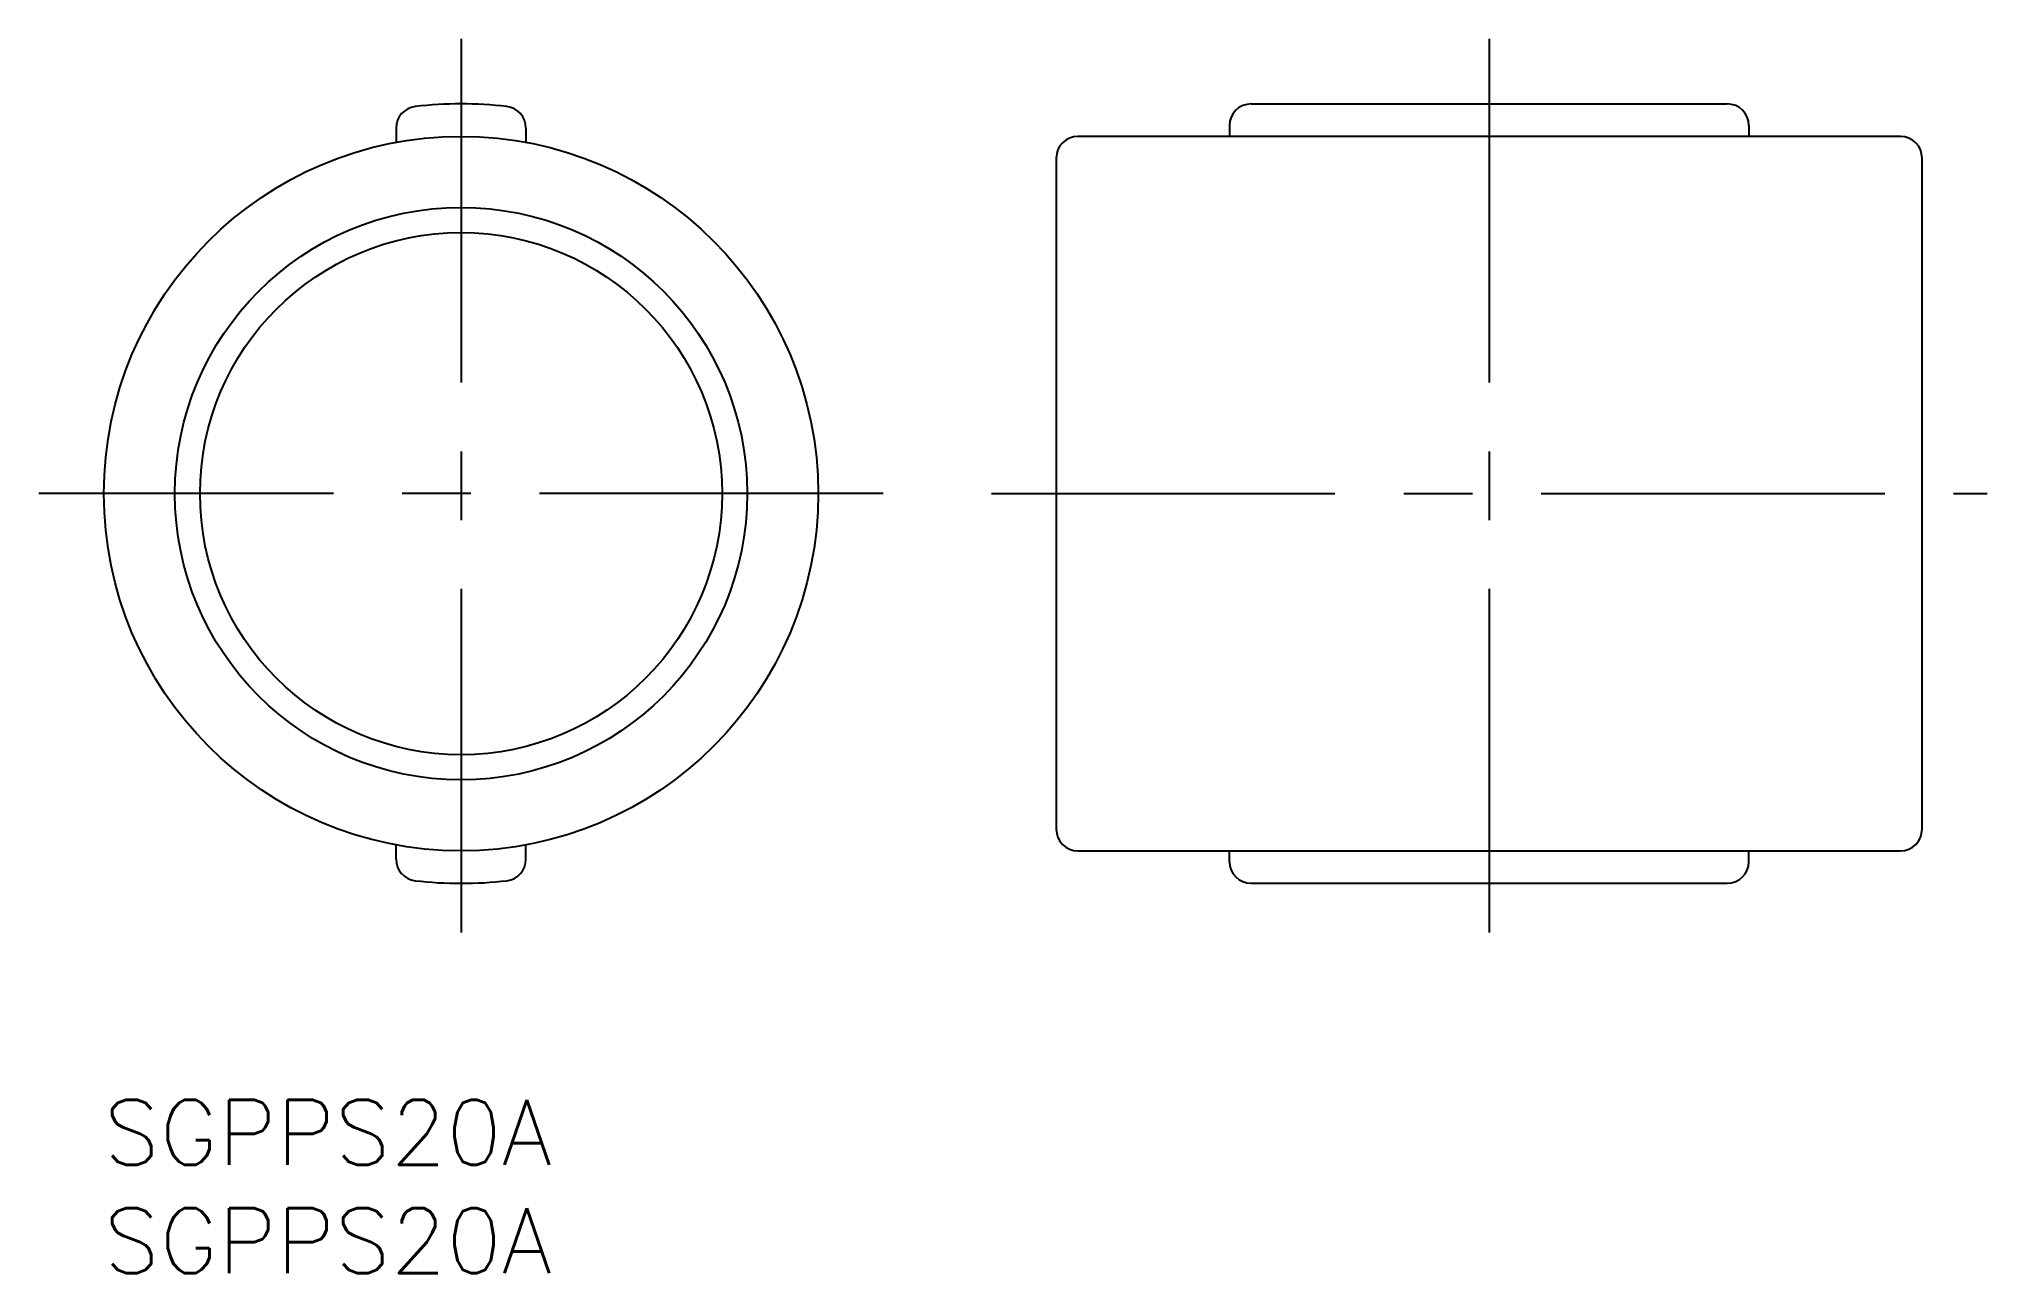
# Model space of a CAD drawing. Extents: x -3 to 87, y -8 to 49.
import ezdxf

# ---------------------------------------------------------------- set-up
doc = ezdxf.new("R2010")
doc.units = 0
doc.header["$LTSCALE"] = 0.5
doc.linetypes.add('CENTER', pattern=[50.8, 31.75, -6.35, 6.35, -6.35])
for name, color, linetype in [('MSM_CENTER', 1, 'CENTER'), ('MSM_CONTINUOUS', 7, 'CONTINUOUS'), ('MSM_NARROW', 5, 'CONTINUOUS'), ('MSM_PART_NUMBER', 7, 'CONTINUOUS')]:
    doc.layers.add(name, color=color, linetype=linetype)
doc.styles.get("Standard").update_dxf_attribs({"font": 'txt.shx', "height": 3, "bigfont": 'bigfont.shx'})

# ---------------------------------------------------------------- blocks, each defined once
blk = doc.blocks.new('*U6')
at = {"layer": 'MSM_PART_NUMBER'}
blk.add_text('SGPPS20A', height=3, dxfattribs=at).set_placement((0, -3))
blk = doc.blocks.new('*U7')
at = {"layer": 'MSM_PART_NUMBER'}
blk.add_text('SGPPS20A', height=3, dxfattribs=at).set_placement((0, -8))

msp = doc.modelspace()

# ---------------------------------------------------------------- linework, layer by layer
at = {"layer": 'MSM_CENTER'}
for p, q in [((16.5, 49), (16.5, 7)), ((64, 49), (64, 7)), ((36, 28), (-3, 28)), ((41, 28), (87, 28))]:
    msp.add_line(p, q, dxfattribs=at)
at = {"layer": 'MSM_CONTINUOUS'}
for p, q in [((53, 46), (75, 46)), ((13.5, 44.885), (13.5, 44.233)), ((19.5, 44.885), (19.5, 44.233)), ((83, 44.5), (45, 44.5)), ((52, 45), (52, 44.5)), ((76, 45), (76, 44.5)), ((44, 43.5), (44, 12.5)), ((84, 12.5), (84, 43.5)), ((13.5, 11.115), (13.5, 11.767)), ((19.5, 11.115), (19.5, 11.767)), ((45, 11.5), (83, 11.5)), ((52, 11), (52, 11.5)), ((76, 11), (76, 11.5)), ((53, 10), (75, 10))]:
    msp.add_line(p, q, dxfattribs=at)
for radius in [16.5, 12.059]:
    msp.add_circle((16.5, 28), radius, dxfattribs=at)
for centre, radius, start, end in [((16.5, 27.5), 18.5, 83.43757, 96.56243), ((53, 45), 1, 90, 180), ((75, 45), 1, 0, 90), ((14.5, 44.885), 1, 96.56243, 180), ((18.5, 44.885), 1, 360, 83.43757), ((45, 43.5), 1, 90, 180), ((83, 43.5), 1, 0, 90), ((45, 12.5), 1, 180, 270), ((83, 12.5), 1, 270, 0), ((14.5, 11.115), 1, 180, 263.43757), ((18.5, 11.115), 1, 276.56243, 0), ((53, 11), 1, 180, 270), ((75, 11), 1, 270, 0), ((16.5, 28.5), 18.5, 263.43757, 276.56243)]:
    msp.add_arc(centre, radius, start, end, dxfattribs=at)
at = {"layer": 'MSM_NARROW'}
msp.add_circle((16.5, 28), 13.22, dxfattribs=at)

# ---------------------------------------------------------------- block references
at = {"layer": 'MSM_CONTINUOUS'}
for name in ['*U6', '*U7']:
    msp.add_blockref(name, (0, 0), dxfattribs=at)

doc.saveas('drawing.dxf')
